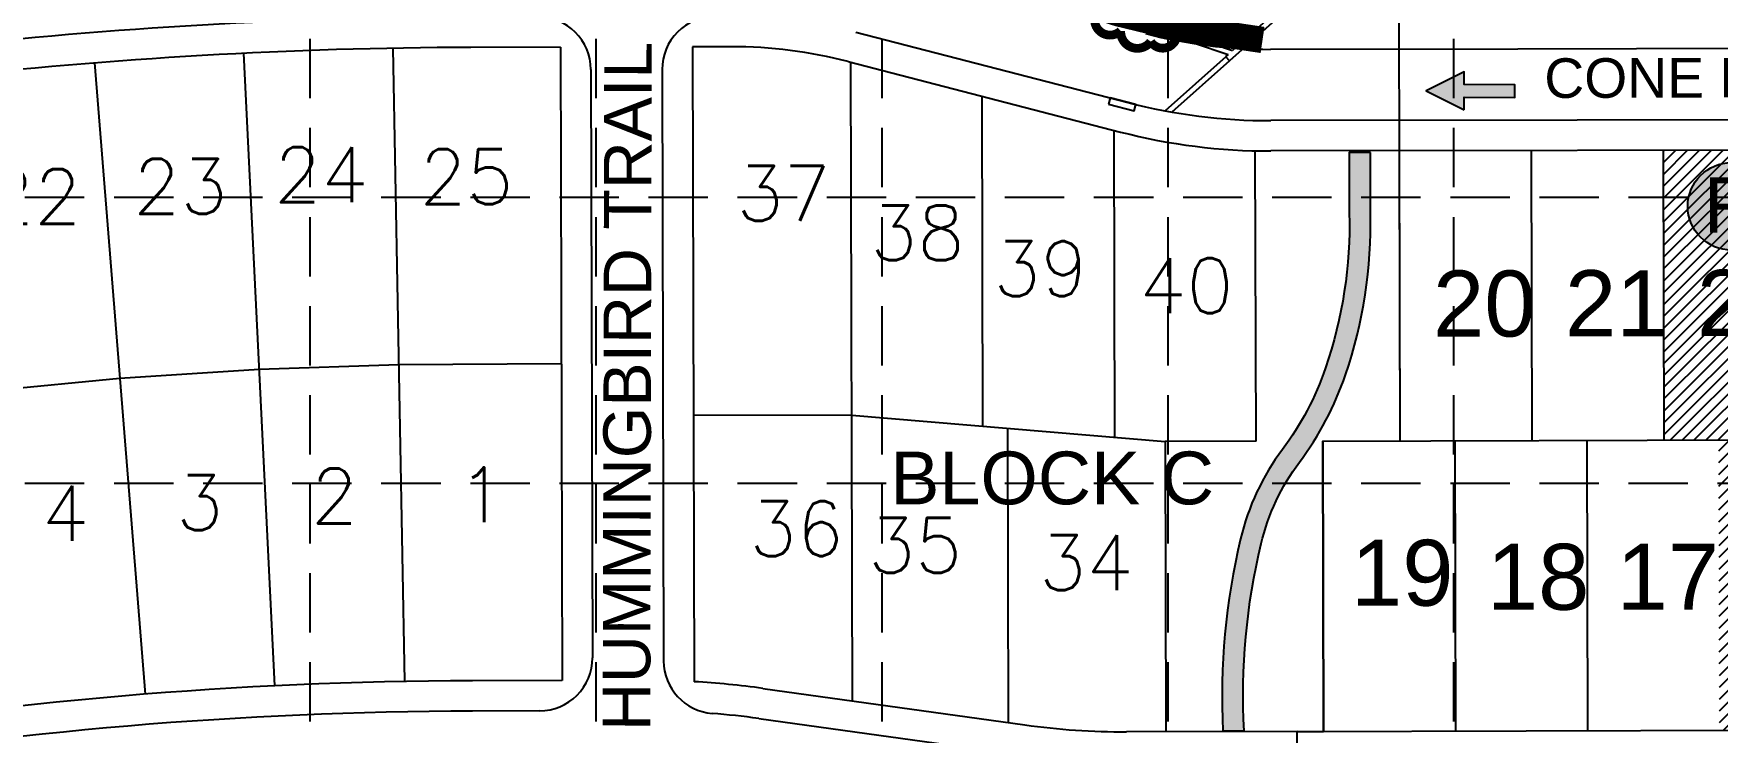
# Model space of a CAD drawing. Header units: feet. Extents: x 5163 to 12107, y -224 to 4120.
# Drawn here: x 7339 to 7977, y 1854 to 2119 of the extents above; entities that cross this region are included whole.
import ezdxf
from ezdxf.enums import TextEntityAlignment as Align

# ---------------------------------------------------------------- set-up
doc = ezdxf.new("R2010")
doc.units = ezdxf.units.FT
doc.linetypes.add('2003004C-A$0$BOUNDARY2', pattern=[1.3125, 1, -0.0625, 0.0625, -0.0625, 0.0625, -0.0625])
doc.linetypes.add('HIDDEN', pattern=[0.375, 0.25, -0.125])
for name, color, linetype in [('04017_03 CA$0$3A-SD_INLETS', 1, 'Continuous'), ('2003004C-A$0$2-LOT', 15, 'Continuous'), ('2003004C-A$0$2-LOTNO', 15, 'Continuous'), ('2003004C-A$0$2-PVMT', 15, 'Continuous'), ('2003004C-A$0$2-ROW', 15, 'Continuous'), ('2003004C-A$0$2-ST_NM', 15, 'Continuous'), ('2003004C-A$0$3A-BND', 6, '2003004C-A$0$BOUNDARY2'), ('2003004C-A$0$3A-LOT', 2, 'Continuous'), ('2003004C-A$0$3A-LOTNO', 7, 'Continuous'), ('2003004C-A$0$3A-PVMT', 4, 'Continuous'), ('2003004C-A$0$3A-ROW', 3, 'Continuous'), ('2003004C-A$0$3A-SD', 2, 'Continuous'), ('2003004C-A$0$3A-ST_NM-PRLM', 2, 'Continuous'), ('2003004C-A$0$COLOR-SIDEWALK', 35, 'Continuous'), ('ARROWS', 7, 'Continuous'), ('BASE', 7, 'Continuous'), ('EROSION BLANKET', 84, 'Continuous'), ('grid', 254, 'Continuous'), ('ryland lots', 7, 'Continuous'), ('SODDED LOTS', 2, 'Continuous')]:
    doc.layers.add(name, color=color, linetype=linetype)
doc.styles.add('2003004C-A$0$L100', font='simplex', dxfattribs={"height": 4})
doc.styles.add('2003004C-A$0$Standard', font='txt')
doc.styles.add('ryland', font='ARIAL.TTF', dxfattribs={"height": 25})
doc.styles.get("Standard").update_dxf_attribs({"font": 'ARIAL.TTF'})

# ---------------------------------------------------------------- blocks, each defined once
blk = doc.blocks.new('2003004C-A$0$lota')
at = {"style": '2003004C-A$0$Standard'}
blk.add_attdef('LOTDES', text='', height=0.0833, dxfattribs=at).set_placement((0, 0), align=Align.CENTER)
at = {"style": '2003004C-A$0$Standard', "flags": 1}
for tag, p in [('LOTAINF', (-0.03768332663490526, -5.235306872464207e-07)), ('LOTAAC', (-0.03768332663490526, -3.433420090459549e-07)), ('LOTASF', (-0.03768332663490526, -1.631533308454891e-07))]:
    blk.add_attdef(tag, text='', height=1.051100610993672e-07, dxfattribs=at).set_placement(p, align=Align.CENTER)
blk = doc.blocks.new('arrow')
blk.add_lwpolyline([(-67.00679329302966, -25.35842018353742), (-59.3270347441985, -25.41938721699262), (-59.57091179542658, -56.1384215279777), (-51.89114823905948, -56.19938584448118), (-51.64727869913713, -25.48035696739953), (-43.96752265407486, -25.54132400085473), (-55.30425519266737, -2.410587189246144), (-67.00678578172392, -25.35840795725562)], close=True)
at = {"color": 254}
for points in [[(-43.96751955730906, -25.54132267721434), (-67.00679354271597, -25.35841771446121), (-55.30425158724847, -2.410596210431322), (-67.00679354271597, -25.35841771446121)], [(-59.57090883123692, -56.13841801592571), (-51.89115083610795, -56.19938633684342), (-59.32703554756517, -25.41938603537892), (-51.64727755243712, -25.48035435629663)]]:
    blk.add_solid(points, dxfattribs=at)
blk = doc.blocks.new('A$C2EAC1EE0')
at = {"color": 5, "const_width": 6.666666666666666}
blk.add_lwpolyline([(25.59826590347438, 42.92068926587672, 0.5205670505517462), (25.59826590347438, 42.92068926587672, 0.7651954600696135), (6.924983395667368, 33.52034667244152, 0.4178788784126488), (6.809309762840712, 16.60692038683192, 0.6649002420699669), (28.14854059827849, 13.34936974656739, 0.744833174426672), (52.21627637504935, 11.32865990132996, 0.9756416855879776), (67.20933476223945, 26.81631477985502, 0.5205670505517462), (63.47603881958275, 45.47411259466753, 0.5205670505517462), (49.78728156064972, 44.23025792900444, 0.5402640007904789), (25.59826590347438, 42.92068926587672)], format="xyb", close=True, dxfattribs=at)
blk = doc.blocks.new('RYLAND')
h = blk.add_hatch(color=81)
h.paths.add_polyline_path([(1.163803512038626, -1.047574358368308, 1), (-1.408206742229694, -1.047574358368308, 1)])
h.paths.add_polyline_path([(-1.347681687434942, -2.227609507270699), (1.104228271637368, -2.227609507270699), (1.104228271637368, 0.2098904927293006), (-1.347681687434942, 0.2098904927293006)], flags=25)
at = {"color": 5}
blk.add_circle((-0.1222016150955341, -1.047574358368308), 1.286005127134161, dxfattribs=at)
at = {"layer": 'BASE', "color": 5, "style": 'ryland'}
blk.add_text('R', height=1.625, dxfattribs=at).set_placement((-0.1217267078987874, -1.821359507270699), align=Align.CENTER)

msp = doc.modelspace()

# ---------------------------------------------------------------- hatches: boundary and pattern name
at = {"layer": '2003004C-A$0$COLOR-SIDEWALK', "linetype": 'Continuous'}
h = msp.add_hatch(color=7, dxfattribs=at)
edge = h.paths.add_edge_path()
edge.add_line((7876.034030815208, 2344.300777205441), (7867.525489740219, 2344.676272632896))
edge.add_line((7867.525489740219, 2344.676272632896), (7865.720023404458, 2339.908511407746))
edge.add_arc((7928.283135169192, 2314.752784129126), 67.43110238312124, 158.0956500493259, 172.6843440302434)
edge.add_line((7861.400943174463, 2323.339166521218), (7858.256775107759, 2285.270658196227))
edge.add_arc((7801.091269231284, 2291.666105380988), 57.52214188298547, 337.65859456751735, 353.61652238230334, ccw=False)
edge.add_line((7854.295526409289, 2269.800519979653), (7845.552228918154, 2246.449416655414))
edge.add_line((7845.552228918154, 2246.449416655414), (7830.612523212476, 2206.227937973599))
edge.add_line((7830.612523212476, 2206.227937973599), (7818.825632159744, 2172.010701164341))
edge.add_arc((7888.251280233539, 2155.443960851527), 71.37490802136745, 166.5787457729537, 178.107078201421)
edge.add_arc((7842.269237067855, 2156.963655571833), 25.36775894936219, 178.1070782014934, 235.8631067991169)
edge.add_arc((7818.708417871208, 2121.579376364517), 17.14513698712209, 8.710990740964007, 57.05086750080022, ccw=False)
edge.add_line((7835.655783184106, 2124.176014818055), (7843.716995338793, 2124.196429506526))
edge.add_arc((7818.708417871298, 2121.579376364588), 25.14513698700895, 5.974043249331607, 56.82635866805737)
edge.add_arc((7842.269237067868, 2156.96365557184), 17.36775894936937, 178.1070782015297, 235.6410224462628, ccw=False)
edge.add_arc((7888.251280233486, 2155.44396085148), 63.37490802131098, 166.9211456069027, 178.1070782013718, ccw=False)
edge.add_line((7826.520345909405, 2169.785185143206), (7838.145196671918, 2203.532020473605))
edge.add_line((7838.145196671918, 2203.532020473605), (7853.047955020011, 2243.654027493474))
edge.add_line((7853.047955020011, 2243.654027493474), (7861.744600747625, 2266.880535932134))
edge.add_arc((7801.091269231276, 2291.666105380947), 65.52214188298518, 337.772955756081, 353.7212928233147)
edge.add_line((7866.220387512294, 2284.500281710832), (7869.358415239636, 2322.494444913238))
edge.add_arc((7928.283135169147, 2314.752784129213), 59.43110238306429, 158.0198053636368, 172.5152222097711, ccw=False)
edge.add_line((7873.171884150332, 2336.997018024929), (7876.034030815208, 2344.300777205441))
edge = h.paths.add_edge_path()
edge.add_line((7845.234471093892, 2073.514060021007), (7837.234471104719, 2073.513644315797))
edge.add_line((7837.234471104719, 2073.513644315797), (7837.235661682702, 2050.601678206949))
edge.add_arc((7669.460460748897, 2046.194571717226), 167.8330737250268, -18.892201040415785, 1.5046952532035789, ccw=False)
edge.add_arc((7722.117381292119, 2028.174085552077), 112.1779822892607, 323.197594238292, 341.107798959758, ccw=False)
edge.add_arc((7885.897712621773, 1905.640017920609), 92.36686526443475, 143.197594238552, 166.5409812563207)
edge.add_arc((8045.359035217436, 1867.477350679927), 256.3311985045668, 166.5409812563456, 182.9319601535496)
edge.add_line((7789.363379233342, 1854.366002768249), (7797.37191475369, 1854.313349085838))
edge.add_arc((8045.600167767955, 1867.437598873767), 248.5749615850514, 166.5450065328332, 183.0265072630959, ccw=False)
edge.add_arc((7885.897712621218, 1905.640017920854), 84.36686526383923, 143.1975942384751, 166.5409812563969, ccw=False)
edge.add_arc((7722.117381291835, 2028.174085552257), 120.1779822896, 323.1975942383101, 341.1077989597107)
edge.add_arc((7669.460460748669, 2046.194571717164), 175.8330737252353, 341.1077989596285, 361.4701333110061)
edge.add_line((7845.235656287172, 2050.705718917721), (7845.234471093892, 2073.514060021007))
edge = h.paths.add_edge_path()
edge.add_line((7160.15316675519, 2653.138445123892), (7158.01190598149, 2661.059663779939))
edge.add_line((7158.01190598149, 2661.059663779939), (7194.083257068269, 2680.220957239922))
edge.add_arc((7249.521651864281, 2610.606795352895), 88.9918375627326, 47.44278287552203, 128.53264567491, ccw=False)
edge.add_line((7309.709157483972, 2676.158388163989), (7337.418849830719, 2647.092781819301))
edge.add_line((7337.418849830719, 2647.092781819301), (7373.195345484943, 2619.81125721446))
edge.add_arc((7458.916842752395, 2731.108699624706), 140.4823682204847, 232.3964687271857, 281.3073182002159)
edge.add_arc((7504.539642177156, 2490.93646022159), 104.0000000213964, 26.148549693755626, 100.01052580600651, ccw=False)
edge.add_arc((7684.014450783047, 2592.714387654209), 102.6951595532557, 213.0088743181454, 273.6287800670457)
edge.add_line((7690.514215088886, 2490.225125486715), (7775.281007417041, 2495.60094886025))
edge.add_arc((7776.637811995207, 2391.609799810605), 103.9999999967733, 48.696853444385226, 90.74751328238489, ccw=False)
edge.add_arc((7914.649713249549, 2546.518273351043), 103.4752554131086, 227.9038271674305, 254.8591176272636)
edge.add_arc((7894.25311240105, 2481.251992384181), 35.24625655246156, 259.1570413830889, 337.1451045654277)
edge.add_line((7926.732236370066, 2467.562393881402), (7939.737503405282, 2497.070736585702))
edge.add_arc((7750.788457806303, 2582.829968633222), 207.5003318410491, 335.5878937273076, 358.4919496300191)
edge.add_line((7958.216919231461, 2577.369098287105), (7958.284437239461, 2614.488138112334))
edge.add_line((7958.284437239461, 2614.488138112334), (7966.284487325669, 2614.50839791038))
edge.add_line((7966.284487325669, 2614.50839791038), (7966.216729405889, 2577.257462983653))
edge.add_arc((7750.788457806312, 2582.829968633191), 215.5003318410326, 335.5996511123418, 358.5182544976005, ccw=False)
edge.add_line((7947.040546819393, 2493.804631893603), (7934.077620119322, 2464.392357429693))
edge.add_arc((7894.253112401049, 2481.251992384181), 43.2462565524621, 258.7464311407938, 337.0547159730144, ccw=False)
edge.add_arc((7914.649713247264, 2546.518273352304), 111.4752554125096, 227.9333819980255, 255.0083806724225, ccw=False)
edge.add_arc((7776.637811994417, 2391.609799810895), 95.99999999648442, 48.72862094003654, 90.62983617598807)
edge.add_line((7775.582532606204, 2487.60399955618), (7691.020549707493, 2482.241164987441))
edge.add_arc((7684.014450783071, 2592.714387654212), 110.6951595532559, 212.7510609578882, 273.6287800670258, ccw=False)
edge.add_arc((7504.53964217966, 2490.936460220217), 96.0000000231569, 25.8734484618407, 99.95831919452726)
edge.add_arc((7458.916842752922, 2731.108699624576), 148.4823682207017, 232.4040079867355, 281.27119973668255, ccw=False)
edge.add_line((7368.329273372772, 2613.461319941794), (7332.064964388352, 2641.114828753765))
edge.add_line((7332.064964388352, 2641.114828753765), (7304.106832971185, 2670.441030998678))
edge.add_arc((7249.521651864285, 2610.606795352896), 80.99183756273283, 47.6266342214373, 129.0432185734022)
edge.add_line((7198.504373566975, 2673.510810065178), (7160.15316675519, 2653.138445123892))
at = {"layer": 'SODDED LOTS', "linetype": 'Continuous', "ltscale": 20}
h = msp.add_hatch(dxfattribs=at)
h.set_pattern_fill('ANSI31', color=256, style=0)
h.set_pattern_definition([(45, (0, 0), (-2.245064030267288, 2.245064030267288), [])])
h.paths.add_polyline_path([(8177.496811162914, 1855.040847371361), (8227.49665082997, 1855.167469910356), (8227.218081244153, 1965.167117177911), (8177.218241577095, 1965.040494638916)])
h.paths.add_polyline_path([(8127.496971495857, 1854.914224832366), (8177.496811162915, 1855.040847371361), (8177.218241577095, 1965.040494638915), (8127.218401910039, 1964.913872099921)])
h.paths.add_polyline_path([(8077.497131828801, 1854.787602293371), (8127.496971495858, 1854.914224832366), (8127.218401910039, 1964.913872099921), (8077.218562242955, 1964.787249560927)])
h.paths.add_polyline_path([(8027.497292161743, 1854.660979754377), (8077.4971318288, 1854.787602293371), (8077.218562242953, 1964.787249560926), (8027.218722575928, 1964.660627021932)])
h.paths.add_polyline_path([(8027.218722575925, 1964.660627021931), (7977.218882908872, 1964.534004482937), (7977.497452494687, 1854.534357215382), (8027.497292161745, 1854.660979754377)])
h.paths.add_polyline_path([(7956.503104478586, 1964.481542625468), (8006.502944145643, 1964.608165164463), (8006.224374559912, 2074.607812432017), (7956.224534892855, 2074.481189893024)])
h.paths.add_polyline_path([(8006.502944145642, 1964.608165164462), (8056.5027838127, 1964.734787703457), (8056.224214226967, 2074.734434971011), (8006.224374559912, 2074.607812432017)])
h.paths.add_polyline_path([(8056.502783812699, 1964.734787703457), (8106.502623479755, 1964.861410242452), (8106.224053894023, 2074.861057510004), (8056.224214226968, 2074.73443497101)])
h.paths.add_polyline_path([(8106.502623479754, 1964.861410242452), (8156.767462297051, 1964.988703880903), (8156.503141141642, 2069.36202872156, -0.05558831325332433), (8146.939768191018, 2074.964168383071), (8106.224053894024, 2074.861057510005)])
h.paths.add_polyline_path([(8156.767462297053, 1964.988703880903), (8238.048725707806, 1965.194545339882), (8195.746180698645, 2068.752922088206, -0.204440841339615), (8156.503141141642, 2069.36202872156)])
h.paths.add_polyline_path([(8180.387159496745, 1898.006095286673), (8231.785522388967, 1898.006095286673), (8231.785522388967, 1935.659574140698), (8180.387159496745, 1935.659574140698)], flags=9)
h.paths.add_polyline_path([(8132.557076660014, 1895.688905984613), (8184.177131230274, 1895.688905984613), (8184.177131230274, 1934.007459872744), (8132.557076660014, 1934.007459872744)], flags=9)
h.paths.add_polyline_path([(8083.517090434611, 1897.01089600442), (8134.915453326835, 1897.01089600442), (8134.915453326835, 1934.664374858444), (8083.517090434611, 1934.664374858444)], flags=9)
h.paths.add_polyline_path([(8033.491714851673, 1895.710222492117), (8085.103242818931, 1895.710222492117), (8085.103242818931, 1934.003196571244), (8033.491714851673, 1934.003196571244)], flags=9)
h.paths.add_polyline_path([(7982.804920544067, 1894.174636276139), (8034.416448511324, 1894.174636276139), (8034.416448511324, 1932.467610355266), (7982.804920544067, 1932.467610355266)], flags=9)
h.paths.add_polyline_path([(7962.678174822441, 1997.755254157713), (8014.076537714664, 1997.755254157713), (8014.076537714664, 2035.408733011738), (7962.678174822441, 2035.408733011738)], flags=9)
h.paths.add_polyline_path([(8232.43739241403, 1856.193689986159), (8398.69762433763, 1856.193689986159), (8398.69762433763, 1894.998260245368), (8232.43739241403, 1894.998260245368)], flags=9)
h.paths.add_polyline_path([(8012.567168650479, 1997.327647501616), (8064.187223220739, 1997.327647501616), (8064.187223220739, 2035.646201389747), (8012.567168650479, 2035.646201389747)], flags=9)
h.paths.add_polyline_path([(8062.677854156554, 1998.008499235697), (8114.076217048777, 1998.008499235697), (8114.076217048777, 2035.661978089721), (8062.677854156554, 2035.661978089721)], flags=9)
h.paths.add_polyline_path([(8113.684707189507, 1997.198492462483), (8165.296235156765, 1997.198492462483), (8165.296235156765, 2035.49146654161), (8113.684707189507, 2035.49146654161)], flags=9)
h.paths.add_polyline_path([(8166.812313411186, 1997.039774926094), (8218.423841378442, 1997.039774926094), (8218.423841378442, 2035.332749005221), (8166.812313411186, 2035.332749005221)], flags=24)

# ---------------------------------------------------------------- linework, layer by layer
at = {"layer": '04017_03 CA$0$3A-SD_INLETS', "color": 5}
msp.add_lwpolyline([(7746.056714660226, 2091.816971393833), (7755.737507194048, 2089.310528512666), (7756.364117914345, 2091.730726646121), (7746.683325380523, 2094.23716952731)], close=True, dxfattribs=at)
at = {"layer": '2003004C-A$0$2-LOT', "color": 7, "linetype": 'Continuous'}
for p, q in [((7856.503425144474, 1964.228297547634), (7856.224855558743, 2074.227944815153)), ((7906.50326481153, 1964.354920086604), (7906.224695225799, 2074.354567354123)), ((7956.503104478586, 1964.481542625574), (7956.224534892855, 2074.481189893093)), ((7827.219363907672, 1964.154136865953), (8327.217760578264, 1965.4203622559)), ((7827.219363907672, 1964.154136865945), (7827.49793349352, 1854.154489598288)), ((7877.219203574758, 1964.280759404945), (7877.497773160576, 1854.281112137294)), ((7927.219043241785, 1964.407381943936), (7927.497612827632, 1854.407734676301))]:
    msp.add_line(p, q, dxfattribs=at)
at = {"layer": '2003004C-A$0$2-PVMT', "color": 7, "linetype": 'Continuous'}
for p, q in [((7856.127356203739, 2112.727821358676), (8158.342231959425, 2113.49316811069)), ((7856.195732374763, 2085.727907938461), (8144.199799232243, 2086.457266400983))]:
    msp.add_line(p, q, dxfattribs=at)
at = {"layer": '2003004C-A$0$2-ROW', "color": 7, "linetype": 'Continuous'}
for p, q in [((7856.224855558743, 2074.227944815037), (8146.93976819102, 2074.964168383071)), ((7817.497965560033, 1854.129165090599), (8437.495977431536, 1855.699284574133))]:
    msp.add_line(p, q, dxfattribs=at)
at = {"layer": '2003004C-A$0$3A-BND', "color": 7, "linetype": 'Continuous'}
msp.add_lwpolyline([(6260.923554798058, 1780.05236986508), (6843.909468744416, 1206.432668465037, -0.1547871269569299), (7506.194829990156, 1418.339407793159), (7672.248350963666, 1418.759931510285), (7671.83049658488, 1583.759402411648), (7768.181887603598, 1584.003408349417), (7767.903318017838, 1694.00305561698), (7817.903157684865, 1694.129678155841), (7817.497965560062, 1854.129165090599), (7827.49793349352, 1854.154489598288), (7827.219363907672, 1964.154136865953), (7856.503425144474, 1964.228297547634), (7856.098233019788, 2124.227784482093), (7906.813915250154, 2124.356219863046), (7906.130153539503, 2394.355354065148), (7976.129929073475, 2394.532625619759), (7975.446167362941, 2664.531759821926)], format="xyb", dxfattribs=at)
at = {"layer": '2003004C-A$0$3A-LOT', "color": 7, "linetype": 'Continuous'}
for p, q in [((7479.423438165977, 1873.068578935985), (7474.984752525517, 2113.027529737548)), ((7361.949101290054, 2107.465035174704), (7381.091611481475, 1868.229660901641)), ((7430.220413646603, 1871.403257478814), (7418.424266395741, 2111.113188249394)), ((7649.040079015627, 1865.674810291865), (7648.427074946114, 2107.733668064968)), ((7698.450928705977, 1969.812201764413), (7698.134240077954, 2094.864043005306)), ((7748.004305517621, 2081.952241613952), (7748.29891894621, 1965.617304277155)), ((7801.933345609577, 1964.090101072878), (7801.654580959555, 2074.166781040498)), ((7424.322340021172, 1991.258222864104), (7371.520356385765, 1987.847348038173)), ((7477.204095345747, 1993.048054336767), (7424.322340021172, 1991.258222864104)), ((7538.716207731661, 1993.4236106803), (7477.204095345747, 1993.048054336767)), ((7371.520356385765, 1987.847348038173), (7318.847824370634, 1982.818639057099)), ((7648.765766665136, 1973.993396640974), (7588.765959083219, 1973.841449603977)), ((7648.765766665107, 1973.993396640974), (7767.483393183822, 1964.002857989835)), ((7708.205719752994, 1857.438546590893), (7707.923156791541, 1969.015077836179)), ((7801.933183441579, 1964.154136865953), (7767.483393183822, 1964.002857989835)), ((7767.483393183822, 1964.002857989835), (7767.761962769728, 1854.003210707597))]:
    msp.add_line(p, q, dxfattribs=at)
at = {"layer": '2003004C-A$0$3A-PVMT', "color": 7, "linetype": 'Continuous'}
for p, q in [((7650.275243575772, 2119.134353546957), (7753.459580886294, 2092.419015231171)), ((7856.127356203739, 2112.727821358669), (7807.444438470993, 2112.604533870355)), ((7549.933802593208, 2104.952376321809), (7550.498539116903, 1881.953091406693)), ((7576.933716013446, 2105.020752492914), (7577.501443823567, 1880.840288918465)), ((7856.195732374792, 2085.727907938446), (7807.512814642047, 2085.604620450133)), ((7530.549252265686, 1861.902506524282), (7505.071688069002, 1861.837985640057)), ((7613.52382134489, 1859.008025356801), (7712.707479242905, 1845.200978714638))]:
    msp.add_line(p, q, dxfattribs=at)
for centre, radius, start, end in [((7509.107148386742, 268.3430954505675), 1883.499999999994, 90.14509889622846, 103.3920993571634), ((7509.107148386742, 268.3430954505675), 1856.499999999994, 90.14509889622846, 102.6953920710599), ((7529.93386672638, 2104.901727306227), 20, 0.1450988966453493, 90.14509889622846), ((7596.933651880274, 2105.071401508496), 20, 90.14509889622846, 180.1450988966454), ((7806.972136400553, 2299.10393582852), 186.5, 255.4843588980804, 270.1450988962285), ((7806.972136400553, 2299.10393582852), 213.5, 255.4843588980804, 270.1450988962285), ((7530.498603250075, 1881.902442391111), 20, 270.1450988962285, 0.1450988966453493), ((7597.501379690366, 1880.890937934048), 20, 180.1450988966454, 265.3214413495688), ((7509.107148386742, 268.3430954505675), 1593.500000000038, 90.14509889622846, 108.9310648958289), ((7570.299272398028, 1548.502166525868), 313.5, 82.0749638519302, 85.32144134956874)]:
    msp.add_arc(centre, radius, start, end, dxfattribs=at)
at = {"layer": '2003004C-A$0$3A-ROW', "color": 7, "linetype": 'Continuous'}
for p, q in [((7538.412313638197, 2113.423225881255), (7504.434776697948, 2113.337179165421)), ((7538.412313638197, 2113.423225881255), (7539.020101825125, 1873.423995479337)), ((7603.086904954514, 2113.58701162567), (7588.412153305195, 2113.54984842024)), ((7588.412153305224, 2113.54984842024), (7589.02143098315, 1872.962458053073)), ((7647.392834262486, 2108.001442133027), (7750.57717157295, 2081.286103817256)), ((7856.224855558772, 2074.227944815022), (7807.541937826056, 2074.104657326709)), ((7539.020101825125, 1873.423995479337), (7505.042564884614, 1873.337948763488)), ((7615.109410859674, 1870.398192427165), (7714.293068757688, 1856.591145784987)), ((7817.497965560004, 1854.129165090584), (7752.905763728311, 1853.96558799412))]:
    msp.add_line(p, q, dxfattribs=at)
for centre, radius, start, end in [((7509.107148386742, 268.3430954505675), 1894.999999999994, 90.14509889622846, 103.5341920507576), ((7509.107148386742, 268.3430954505675), 1844.999999999994, 90.14509889622846, 102.781004717187), ((7603.530083840975, 1938.58757279093), 175, 75.48435889808049, 90.14509889622846), ((7806.972136400611, 2299.10393582852), 225, 255.4843588980804, 270.1450988962285), ((7509.107148386742, 268.3430954505675), 1604.999999999994, 90.14509889622846, 109.1185088359397), ((7570.299272397999, 1548.502166525876), 325, 82.0749638519302, 86.69755429022979), ((7752.209339763736, 2128.964706163002), 275, 262.0749638519302, 270.1450988962285)]:
    msp.add_arc(centre, radius, start, end, dxfattribs=at)
at = {"layer": '2003004C-A$0$3A-SD', "color": 5, "linetype": 'Continuous'}
for p, q in [((7834.017823678645, 2145.867203282221), (7791.901075204514, 2108.205160082674)), ((7832.518007799023, 2147.544418929429), (7793.017472476524, 2112.221870973583)), ((7778.562279261125, 2114.950771038668), (7791.3012904723, 2110.687210224038)), ((7778.923458477773, 2116.938931411773), (7793.017472476524, 2112.221870973583)), ((7790.484582429315, 2109.789197082806), (7767.541414228734, 2089.27273692836)), ((7791.817752100091, 2108.298338729743), (7770.03516970863, 2088.819708760755)), ((7791.3012904723, 2110.687210224038), (7790.401259324892, 2109.882375729874)), ((7790.401259324892, 2109.882375729874), (7791.901075204514, 2108.205160082674))]:
    msp.add_line(p, q, dxfattribs=at)
at = {"layer": '2003004C-A$0$COLOR-SIDEWALK', "color": 7, "linetype": 'Continuous'}
msp.add_lwpolyline([(7845.234471093892, 2073.514060021007), (7837.234471104719, 2073.513644315797), (7837.235661682702, 2050.601678206949, -0.08923397204061553), (7828.252272956801, 1991.852129632607, -0.07830748631572985), (7811.938989252085, 1960.973055396462, 0.102208435197232), (7796.067551342072, 1927.138388166772, 0.07164132717053281), (7789.363379233342, 1854.366002768249), (7797.37191475369, 1854.313349085838, -0.07203834163965998), (7803.847844504344, 1925.276389694947, -0.1022084351979066), (7818.344638997398, 1956.180597640734, 0.0783074863154428), (7835.82130848401, 1989.261820541389, 0.08908196834834528), (7845.235656287172, 2050.705718917721)], format="xyb", close=True, dxfattribs=at)
at = {"layer": 'EROSION BLANKET', "linetype": 'Continuous', "const_width": 10}
msp.add_lwpolyline([(7804.389500503461, 2116.173377259718), (7773.376378535635, 2120.775772051482), (7769.384590758993, 2121.389425418907), (7763.839800652559, 2122.856686783194), (7749.740486551264, 2126.276117263167), (7745.19801972859, 2127.750017343829), (7722.404297543784, 2134.276146134836), (7706.437146437216, 2137.037580824324), (7657.615378927032, 2150.053862119439), (7644.102405708647, 2152.647969583179), (7625.086258160311, 2155.782349907489), (7596.280770420555, 2157.233611982239), (7533.121444773355, 2156.543649444398), (7412.683587863121, 2154.425176613679), (7352.61599745736, 2150.073794516238), (7306.077855452888, 2145.408477169231), (7231.980418211417, 2136.403634441082), (7153.664911188451, 2122.089660134923), (7132.371341504004, 2118.651103130311), (7130.742836138208, 2128.077050524362), (7120.031789072164, 2126.030914007707)], dxfattribs=at)
at = {"layer": 'grid', "color": 252, "linetype": 'HIDDEN', "ltscale": 90}
for p, q in [((7443.448919192688, 4006.573795112213), (7443.448919192688, 214.4286587880489)), ((7551.782252526053, 4006.573795112213), (7551.782252526053, 214.4286587880489)), ((7660.11558585937, 4006.573795112213), (7660.11558585937, 214.4286587880489)), ((7768.448919192688, 4006.573795112213), (7768.448919192688, 214.4286587880489)), ((7876.782252526053, 4006.573795112213), (7876.782252526053, 214.4286587880489)), ((5276.782252526053, 2056.573795112214), (11993.44891919269, 2056.573795112214)), ((5276.782252526053, 1948.240461778884), (11993.44891919269, 1948.240461778884))]:
    msp.add_line(p, q, dxfattribs=at)

# ---------------------------------------------------------------- block references
at = {"layer": '2003004C-A$0$3A-LOTNO', "color": 7, "linetype": 'Continuous'}
ref = msp.add_blockref('2003004C-A$0$lota', (7447.774777061975, 2054.671479383731), dxfattribs=dict(at, xscale=250, yscale=250, zscale=250))
ref.add_attrib('LOTDES', '24', dxfattribs={"height": 20.82499999999938, "style": '2003004C-A$0$L100'}).set_placement((7447.774777061975, 2054.671479383731), align=Align.CENTER)
ref = msp.add_blockref('2003004C-A$0$lota', (7502.836130323354, 2053.923827388462), dxfattribs=dict(at, xscale=250, yscale=250, zscale=250))
ref.add_attrib('LOTDES', '25', dxfattribs={"height": 20.82499999999938, "style": '2003004C-A$0$L100'}).set_placement((7502.836130323354, 2053.923827388462), align=Align.CENTER)
ref = msp.add_blockref('2003004C-A$0$lota', (7339.027721933759, 2046.441049256078), dxfattribs=dict(at, xscale=250, yscale=250, zscale=250))
ref.add_attrib('LOTDES', '22', dxfattribs={"height": 20.82499999999938, "style": '2003004C-A$0$L100'}).set_placement((7339.027721933759, 2046.441049256078), align=Align.CENTER)
ref = msp.add_blockref('2003004C-A$0$lota', (7394.393940387381, 2050.234074953994), dxfattribs=dict(at, xscale=250, yscale=250, zscale=250))
ref.add_attrib('LOTDES', '23', dxfattribs={"height": 20.82499999999938, "style": '2003004C-A$0$L100'}).set_placement((7394.393940387381, 2050.234074953994), align=Align.CENTER)
ref = msp.add_blockref('2003004C-A$0$lota', (7622.910181583633, 2047.627749315259), dxfattribs=dict(at, xscale=250, yscale=250, zscale=250))
ref.add_attrib('LOTDES', '37', dxfattribs={"height": 20.82499999999938, "style": '2003004C-A$0$L100'}).set_placement((7622.910181583633, 2047.627749315259), align=Align.CENTER)
ref = msp.add_blockref('2003004C-A$0$lota', (7673.626766265254, 2032.665866595475), dxfattribs=dict(at, xscale=250, yscale=250, zscale=250))
ref.add_attrib('LOTDES', '38', dxfattribs={"height": 20.82499999999938, "style": '2003004C-A$0$L100'}).set_placement((7673.626766265254, 2032.665866595475), align=Align.CENTER)
ref = msp.add_blockref('2003004C-A$0$lota', (7720.341229289945, 2019.124268369327), dxfattribs=dict(at, xscale=250, yscale=250, zscale=250))
ref.add_attrib('LOTDES', '39', dxfattribs={"height": 20.82499999999938, "style": '2003004C-A$0$L100'}).set_placement((7720.341229289945, 2019.124268369327), align=Align.CENTER)
ref = msp.add_blockref('2003004C-A$0$lota', (7775.527710685768, 2012.629381390136), dxfattribs=dict(at, xscale=250, yscale=250, zscale=250))
ref.add_attrib('LOTDES', '40', dxfattribs={"height": 20.82499999999938, "style": '2003004C-A$0$L100'}).set_placement((7775.527710685768, 2012.629381390136), align=Align.CENTER)
ref = msp.add_blockref('2003004C-A$0$lota', (7452.766564729565, 1932.925971365876), dxfattribs=dict(at, xscale=250, yscale=250, zscale=250))
ref.add_attrib('LOTDES', '2', dxfattribs={"height": 20.82499999999938, "style": '2003004C-A$0$L100'}).set_placement((7452.766564729565, 1932.925971365876), align=Align.CENTER)
ref = msp.add_blockref('2003004C-A$0$lota', (7508.596232834039, 1933.422977545502), dxfattribs=dict(at, xscale=250, yscale=250, zscale=250))
ref.add_attrib('LOTDES', '1', dxfattribs={"height": 20.82499999999938, "style": '2003004C-A$0$L100'}).set_placement((7508.596232834039, 1933.422977545502), align=Align.CENTER)
ref = msp.add_blockref('2003004C-A$0$lota', (7350.81211916692, 1926.33745159518), dxfattribs=dict(at, xscale=250, yscale=250, zscale=250))
ref.add_attrib('LOTDES', '4', dxfattribs={"height": 20.82499999999938, "style": '2003004C-A$0$L100'}).set_placement((7350.81211916692, 1926.33745159518), align=Align.CENTER)
ref = msp.add_blockref('2003004C-A$0$lota', (7401.738316404721, 1930.413526474331), dxfattribs=dict(at, xscale=250, yscale=250, zscale=250))
ref.add_attrib('LOTDES', '3', dxfattribs={"height": 20.82499999999938, "style": '2003004C-A$0$L100'}).set_placement((7401.738316404721, 1930.413526474331), align=Align.CENTER)
ref = msp.add_blockref('2003004C-A$0$lota', (7627.862169598753, 1920.508293984807), dxfattribs=dict(at, xscale=250, yscale=250, zscale=250))
ref.add_attrib('LOTDES', '36', dxfattribs={"height": 20.82499999999938, "style": '2003004C-A$0$L100'}).set_placement((7627.862169598753, 1920.508293984807), align=Align.CENTER)
ref = msp.add_blockref('2003004C-A$0$lota', (7672.764978582767, 1914.215675212494), dxfattribs=dict(at, xscale=250, yscale=250, zscale=250))
ref.add_attrib('LOTDES', '35', dxfattribs={"height": 20.82499999999938, "style": '2003004C-A$0$L100'}).set_placement((7672.764978582767, 1914.215675212494), align=Align.CENTER)
ref = msp.add_blockref('2003004C-A$0$lota', (7737.558612075169, 1907.693543730202), dxfattribs=dict(at, xscale=250, yscale=250, zscale=250))
ref.add_attrib('LOTDES', '34', dxfattribs={"height": 20.82499999999938, "style": '2003004C-A$0$L100'}).set_placement((7737.558612075169, 1907.693543730202), align=Align.CENTER)
at = {"layer": 'ARROWS', "linetype": 'Continuous'}
for name, p, xscale, yscale, zscale, rotation in [('A$C2EAC1EE0', (7735.343657538081, 2116.789853009788), 0.5000000000005185, 0.5000000000001688, 0.5, 345.1202311517413), ('arrow', (7864.768506327151, 2131.488980271964), 0.6249999999980425, 0.6249999999995453, 0.625, 90.15997293020716)]:
    msp.add_blockref(name, p, dxfattribs=dict(at, xscale=xscale, yscale=yscale, zscale=zscale, rotation=rotation))
at = {"layer": 'ryland lots', "color": 7, "xscale": 12.89581535786783, "yscale": 12.89581535787056, "zscale": 12.89581535787147}
msp.add_blockref('RYLAND', (7983.633377315517, 2066.620087523067), dxfattribs=at)

# ---------------------------------------------------------------- texts
at = {"layer": '2003004C-A$0$2-LOTNO', "color": 7, "linetype": 'Continuous'}
for s, p in [('20', (7888.37767693444, 2003.777588888726)), ('21', (7938.377516601497, 2003.904211427718)), ('22', (7988.377356268553, 2004.030833966717)), ('19', (7857.318262585817, 1901.750921880717)), ('18', (7908.773058155668, 1900.21533566474)), ('17', (7957.92389022006, 1900.21533566474))]:
    msp.add_text(s, height=25, dxfattribs=at).set_placement(p, align=Align.CENTER)
at = {"layer": '2003004C-A$0$2-ST_NM', "color": 7, "linetype": 'Continuous', "insert": (8024.018928455567, 2109.480988588723), "char_height": 15, "width": 355.5578503969718, "attachment_point": 2, "rotation": 0.145}
msp.add_mtext('CONE FLOWER DRIVE', dxfattribs=at)
at = {"layer": '2003004C-A$0$3A-LOTNO', "color": 7, "linetype": 'Continuous', "insert": (7663.347973828204, 1960.178336387835), "char_height": 20, "width": 121.5880288758676, "attachment_point": 1}
msp.add_mtext('BLOCK C', dxfattribs=at)
at = {"layer": '2003004C-A$0$3A-ST_NM-PRLM', "color": 7, "linetype": 'Continuous', "insert": (7554.700954867091, 1984.929273486105), "char_height": 18, "width": 270, "attachment_point": 2, "rotation": 89.86555555555556}
msp.add_mtext('HUMMINGBIRD TRAIL', dxfattribs=at)

doc.saveas('drawing.dxf')
